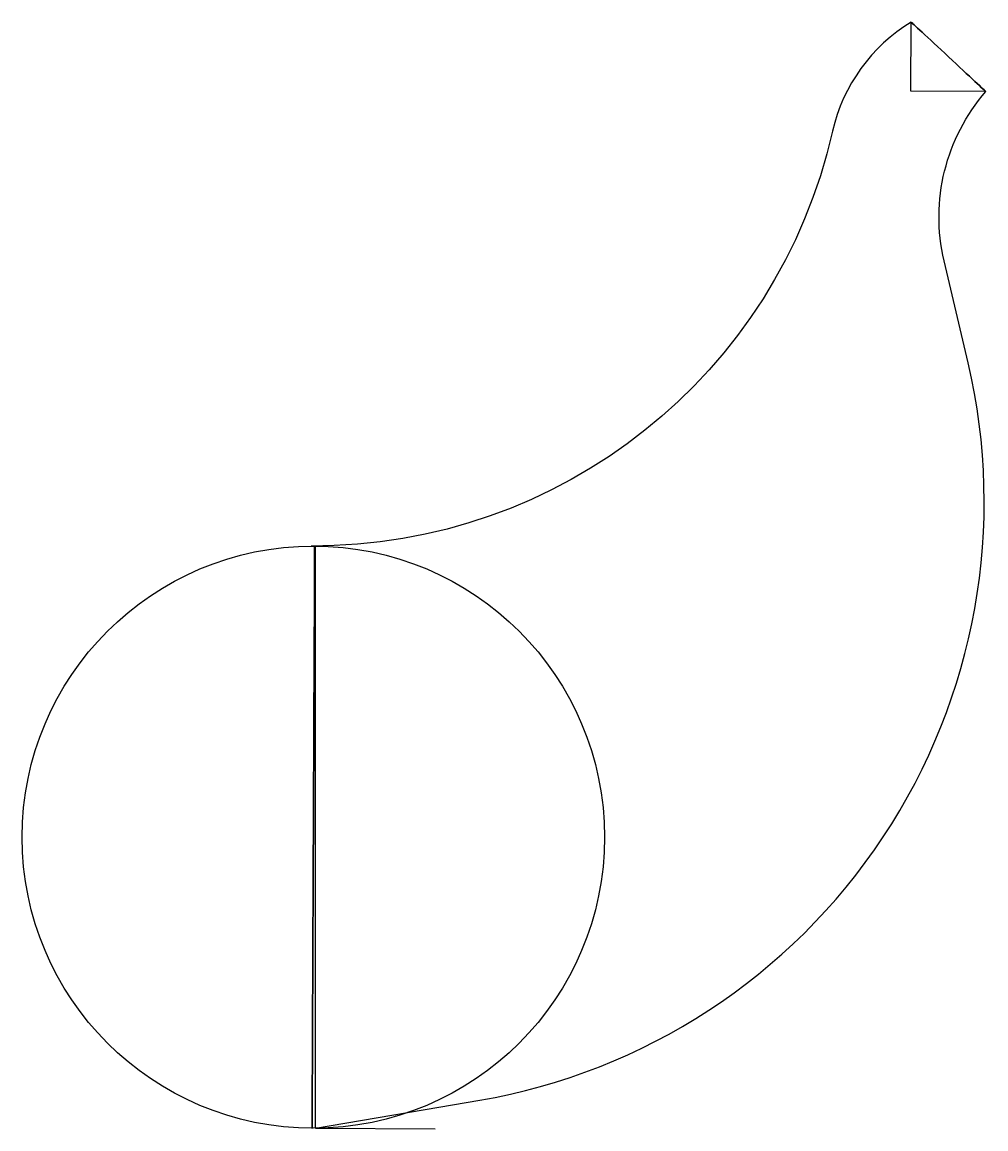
# Model space of a CAD drawing. Header units: millimetres. Extents: x 361 to 477, y 319 to 452.
import ezdxf

# ---------------------------------------------------------------- set-up
doc = ezdxf.new("R2010")
doc.units = ezdxf.units.MM

msp = doc.modelspace()

# ---------------------------------------------------------------- linework, layer by layer
for p, q in [((467.74, 443.25, 4072.68), (467.78, 451.55, 4072.68)), ((476.74, 443.21, 4072.68), (467.74, 443.25, 4072.68)), ((396.18, 318.57, 4072.68), (396.18, 388.57, 4072.68)), ((396.18, 318.57, 4072.68), (410.53, 318.5, 4072.68))]:
    msp.add_line(p, q)
at = {"elevation": 4072.68}
for points in [[(467.78, 451.55, 0.204097), (458.32, 438.45, -0.351724), (395.62, 388.57)], [(396.18, 318.57), (410.97, 321.11), (415.9, 321.95, 0.432145), (474.6, 410.61), (471.72, 422.87, -0.240961), (476.74, 443.21)]]:
    msp.add_lwpolyline(points, format="xyb", dxfattribs=at)
at = {"extrusion": (-0.681303, -0.732002, -9.68913e-17)}
msp.add_circle((40.89, 4072.68, -649.23), 6.12, dxfattribs=at)
msp.add_circle((395.9, 353.57, 4072.68), 35)
at = {"extrusion": (-0.99999, 0.004445, 2.44928e-16)}
msp.add_circle((-355.32, 4072.68, -394.33), 35, dxfattribs=at)

doc.saveas('drawing.dxf')
